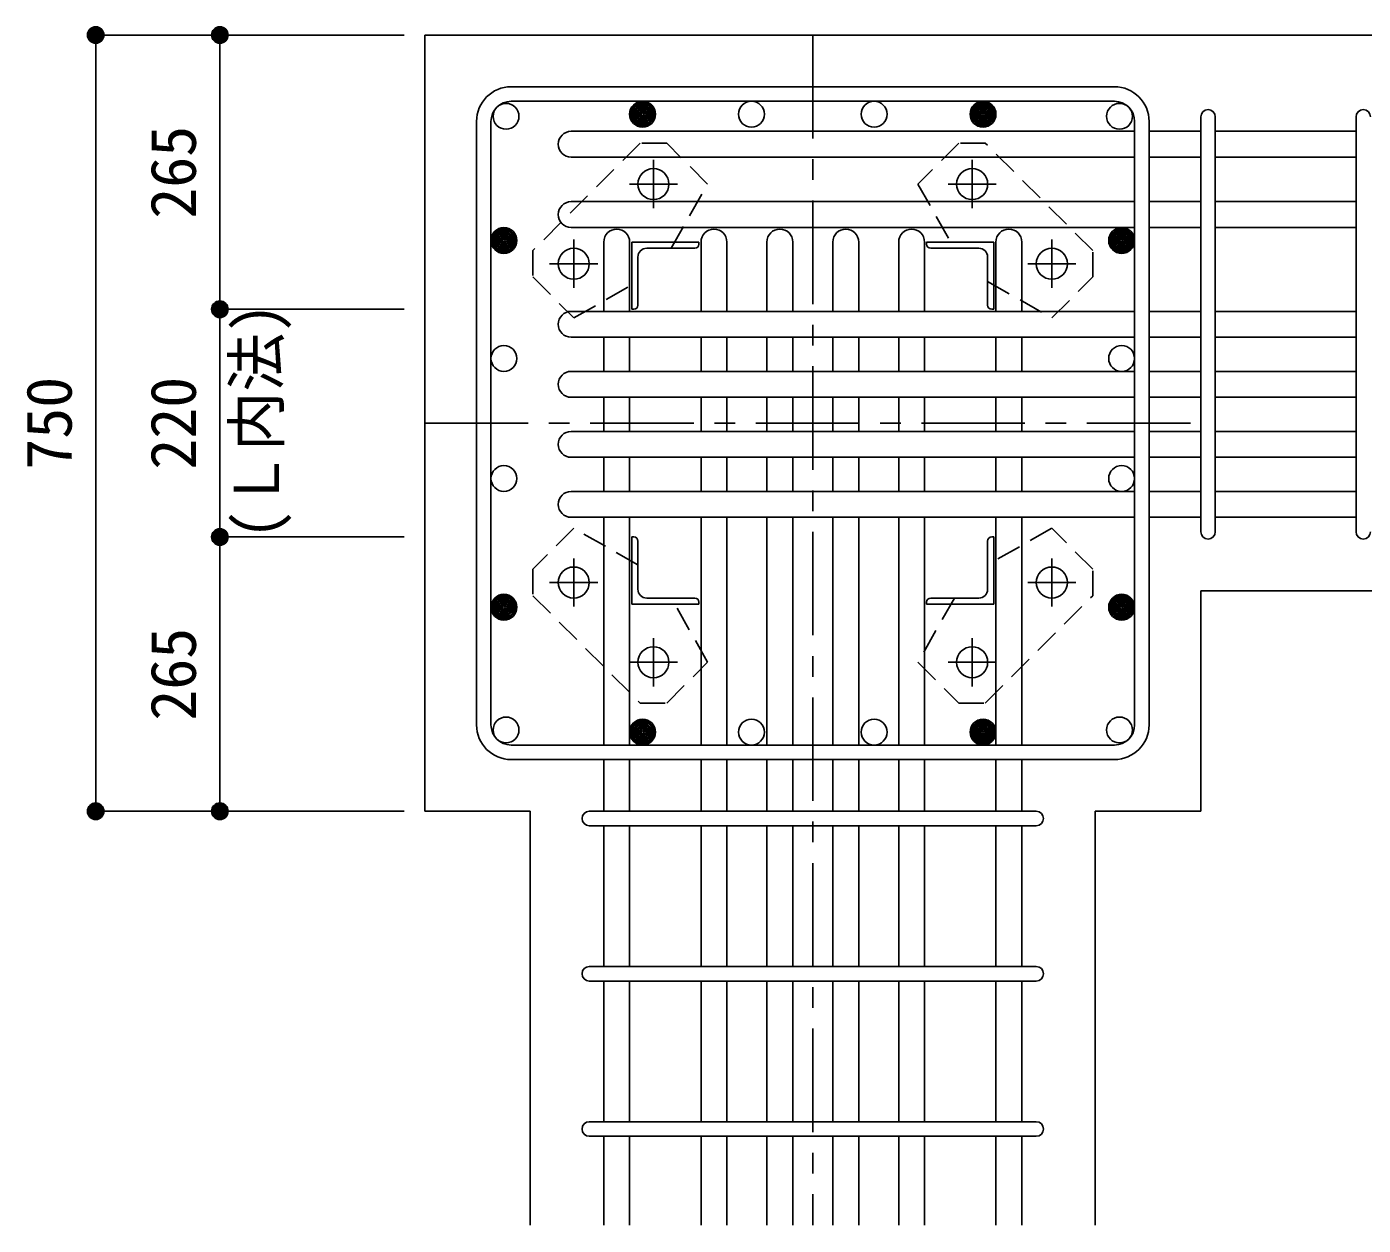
# Model space of a CAD drawing. Units: millimetres at full size, sheet at 1:20. Extents: x -3982 to 3969, y -2797 to 2801.
# Drawn here: x -391 to 900, y -1780 to -622 of the extents above; entities that cross this region are included whole.
import ezdxf
from ezdxf.enums import TextEntityAlignment as Align

# ---------------------------------------------------------------- set-up
doc = ezdxf.new("R2010")
doc.units = ezdxf.units.MM
doc.header["$LTSCALE"] = 20
doc.header["$PDMODE"] = 32
doc.header["$PDSIZE"] = 10
doc.linetypes.add('CHAIN1', pattern=[8, 5, -1, 1, -1])
doc.linetypes.add('DASHED1', pattern=[1.8, 1.2, -0.6])
for name, color, linetype in [('6-1_躯体線', 2, 'Continuous'), ('6-2_A.Bolt_', 4, 'Continuous'), ('6-3_柱型主筋', 4, 'Continuous'), ('6-4_フープ', 7, 'Continuous'), ('6-5_梁主筋', 7, 'Continuous'), ('6-6_S.T.P.', 7, 'Continuous'), ('6-9_プレート', 4, 'DASHED1'), ('6-D_寸法', 4, 'Continuous')]:
    doc.layers.add(name, color=color, linetype=linetype)
doc.styles.add('ＭＳ ゴシック', font='')
doc.styles.get('ＭＳ ゴシック').set_extended_font_data('MS Gothic')

msp = doc.modelspace()

# ---------------------------------------------------------------- linework, layer by layer
at = {"layer": '6-1_躯体線'}
for p, q in [((1143.29, -629.67), (-6.71, -629.67)), ((-6.71, -629.67), (-6.71, -1379.67)), ((743.29, -1166.67), (1143.29, -1166.67)), ((743.29, -1379.67), (743.29, -1166.67)), ((-6.71, -1379.67), (95.29, -1379.67)), ((95.29, -1379.67), (95.29, -1779.67))]:
    msp.add_line(p, q, dxfattribs=at)
msp.add_lwpolyline([(641.29, -1779.67), (641.29, -1379.67), (743.29, -1379.67)], dxfattribs=at)
at = {"layer": '6-2_A.Bolt_', "linetype": 'CHAIN1'}
for p, q in [((214.29, -796.87), (214.29, -750.37)), ((522.29, -796.87), (522.29, -750.37)), ((190.99, -773.67), (237.49, -773.67)), ((499.09, -773.67), (545.59, -773.67)), ((137.29, -873.87), (137.29, -827.37)), ((599.29, -873.87), (599.29, -827.37)), ((113.99, -850.67), (160.49, -850.67)), ((576.09, -850.67), (622.59, -850.67)), ((137.29, -1181.97), (137.29, -1135.47)), ((599.29, -1181.97), (599.29, -1135.47)), ((113.99, -1158.67), (160.49, -1158.67)), ((576.09, -1158.67), (622.59, -1158.67)), ((214.29, -1258.97), (214.29, -1212.47)), ((522.29, -1258.97), (522.29, -1212.47)), ((190.99, -1235.67), (237.49, -1235.67)), ((499.09, -1235.67), (545.59, -1235.67))]:
    msp.add_line(p, q, dxfattribs=at)
at = {"layer": '6-2_A.Bolt_'}
for p, q in [((193.29, -829.67), (258.29, -829.67)), ((193.29, -829.67), (193.29, -894.67)), ((207.79, -835.67), (254.29, -835.67)), ((258.29, -829.67), (258.29, -831.67)), ((543.29, -829.67), (478.29, -829.67)), ((478.29, -831.67), (478.29, -829.67)), ((528.79, -835.67), (482.29, -835.67)), ((543.29, -829.67), (543.29, -894.67)), ((199.29, -844.17), (199.29, -890.67)), ((537.29, -844.17), (537.29, -890.67)), ((195.29, -894.67), (193.29, -894.67)), ((543.29, -894.67), (541.29, -894.67)), ((193.29, -1114.67), (195.29, -1114.67)), ((193.29, -1179.67), (193.29, -1114.67)), ((199.29, -1165.17), (199.29, -1118.67)), ((537.29, -1165.17), (537.29, -1118.67)), ((541.29, -1114.67), (543.29, -1114.67)), ((543.29, -1179.67), (543.29, -1114.67)), ((207.79, -1173.67), (254.29, -1173.67)), ((528.79, -1173.67), (482.29, -1173.67)), ((193.29, -1179.67), (258.29, -1179.67)), ((258.29, -1177.67), (258.29, -1179.67)), ((478.29, -1179.67), (478.29, -1177.67)), ((543.29, -1179.67), (478.29, -1179.67))]:
    msp.add_line(p, q, dxfattribs=at)
at = {"layer": '6-2_A.Bolt_', "color": 3}
for centre in [(214.29, -773.67), (522.29, -773.67), (137.29, -850.67), (599.29, -850.67), (137.29, -1158.67), (599.29, -1158.67), (214.29, -1235.67), (522.29, -1235.67)]:
    msp.add_circle(centre, 15, dxfattribs=at)
at = {"layer": '6-2_A.Bolt_'}
for centre, radius, start, end in [((207.79, -844.17), 8.5, 90, 180), ((254.29, -831.67), 4, 270, 0), ((482.29, -831.67), 4, 180, 270), ((528.79, -844.17), 8.5, 0, 90), ((195.29, -890.67), 4, 270, 0), ((541.29, -890.67), 4, 180, 270), ((195.29, -1118.67), 4, 0, 90), ((541.29, -1118.67), 4, 90, 180), ((207.79, -1165.17), 8.5, 180, 270), ((254.29, -1177.67), 4, 0, 90), ((482.29, -1177.67), 4, 90, 180), ((528.79, -1165.17), 8.5, 270, 0)]:
    msp.add_arc(centre, radius, start, end, dxfattribs=at)
at = {"layer": '6-3_柱型主筋', "color": 3}
for centre in [(71.84, -708.22), (203.79, -706.17), (309, -706.17), (427.58, -706.17), (532.79, -706.17), (664.74, -708.22), (69.79, -828.17), (666.79, -828.17), (69.79, -942.17), (666.79, -942.17), (69.79, -1058.17), (666.79, -1058.17), (69.79, -1182.54), (666.79, -1182.54), (71.84, -1301.12), (203.79, -1303.17), (309, -1303.17), (427.58, -1303.17), (532.79, -1303.17), (664.74, -1301.12)]:
    msp.add_circle(centre, 12.5, dxfattribs=at)
at = {"layer": '6-3_柱型主筋'}
for centre, radius in [((203.79, -706.17), 12.5), ((203.79, -706.17), 11.25), ((203.79, -706.17), 10), ((203.79, -706.17), 8.75), ((532.79, -706.17), 12.5), ((532.79, -706.17), 11.25), ((532.79, -706.17), 10), ((532.79, -706.17), 8.75), ((203.79, -706.17), 7.5), ((203.79, -706.17), 6.25), ((203.79, -706.17), 5), ((203.79, -706.17), 3.75), ((203.79, -706.17), 2.5), ((203.79, -706.17), 1.25), ((532.79, -706.17), 7.5), ((532.79, -706.17), 6.25), ((532.79, -706.17), 5), ((532.79, -706.17), 3.75), ((532.79, -706.17), 2.5), ((532.79, -706.17), 1.25), ((69.79, -828.17), 12.5), ((69.79, -828.17), 11.25), ((69.79, -828.17), 10), ((69.79, -828.17), 8.75), ((69.79, -828.17), 7.5), ((69.79, -828.17), 6.25), ((69.79, -828.17), 5), ((69.79, -828.17), 3.75), ((69.79, -828.17), 2.5), ((666.79, -828.17), 12.5), ((666.79, -828.17), 11.25), ((666.79, -828.17), 10), ((666.79, -828.17), 8.75), ((666.79, -828.17), 7.5), ((666.79, -828.17), 6.25), ((666.79, -828.17), 5), ((666.79, -828.17), 3.75), ((666.79, -828.17), 2.5), ((69.79, -828.17), 1.25), ((666.79, -828.17), 1.25), ((69.79, -1182.54), 12.5), ((69.79, -1182.54), 11.25), ((69.79, -1182.54), 10), ((69.79, -1182.54), 8.75), ((69.79, -1182.54), 7.5), ((666.79, -1182.54), 12.5), ((666.79, -1182.54), 11.25), ((666.79, -1182.54), 10), ((666.79, -1182.54), 8.75), ((666.79, -1182.54), 7.5), ((69.79, -1182.54), 6.25), ((69.79, -1182.54), 5), ((69.79, -1182.54), 3.75), ((69.79, -1182.54), 2.5), ((69.79, -1182.54), 1.25), ((666.79, -1182.54), 6.25), ((666.79, -1182.54), 5), ((666.79, -1182.54), 3.75), ((666.79, -1182.54), 2.5), ((666.79, -1182.54), 1.25), ((203.79, -1303.17), 12.5), ((532.79, -1303.17), 12.5), ((203.79, -1303.17), 11.25), ((203.79, -1303.17), 10), ((203.79, -1303.17), 8.75), ((203.79, -1303.17), 7.5), ((203.79, -1303.17), 6.25), ((203.79, -1303.17), 5), ((203.79, -1303.17), 3.75), ((203.79, -1303.17), 2.5), ((203.79, -1303.17), 1.25), ((532.79, -1303.17), 11.25), ((532.79, -1303.17), 10), ((532.79, -1303.17), 8.75), ((532.79, -1303.17), 7.5), ((532.79, -1303.17), 6.25), ((532.79, -1303.17), 5), ((532.79, -1303.17), 3.75), ((532.79, -1303.17), 2.5), ((532.79, -1303.17), 1.25)]:
    msp.add_circle(centre, radius, dxfattribs=at)
at = {"layer": '6-4_フープ'}
for p, q in [((76.79, -679.67), (659.79, -679.67)), ((76.79, -693.67), (659.79, -693.67)), ((43.29, -1296.17), (43.29, -713.17)), ((57.29, -713.17), (57.29, -1296.17)), ((679.29, -1296.17), (679.29, -713.17)), ((693.29, -1296.17), (693.29, -713.17)), ((659.79, -1315.67), (76.79, -1315.67)), ((76.79, -1329.67), (659.79, -1329.67))]:
    msp.add_line(p, q, dxfattribs=at)
for centre, radius, start, end in [((76.79, -713.17), 33.5, 90, 180), ((659.79, -713.17), 33.5, 0, 90), ((76.79, -713.17), 19.5, 90, 180), ((659.79, -713.17), 19.5, 0, 90), ((76.79, -1296.17), 33.5, 180, 270), ((76.79, -1296.17), 19.5, 180, 270), ((659.79, -1296.17), 33.5, 270, 0), ((659.79, -1296.17), 19.5, 270, 0)]:
    msp.add_arc(centre, radius, start, end, dxfattribs=at)
at = {"layer": '6-5_梁主筋', "color": 4}
for p, q in [((-204.74, -629.67), (-26.71, -629.67)), ((-204.74, -1379.67), (-26.71, -1379.67))]:
    msp.add_line(p, q, dxfattribs=at)
at = {"layer": '6-5_梁主筋'}
for p, q in [((679.29, -722.72), (134.79, -722.72)), ((743.29, -722.72), (693.29, -722.72)), ((893.29, -722.72), (757.29, -722.72)), ((679.29, -747.72), (134.79, -747.72)), ((743.29, -747.72), (693.29, -747.72)), ((893.29, -747.72), (757.29, -747.72)), ((679.29, -790.67), (134.79, -790.67)), ((743.29, -790.67), (693.29, -790.67)), ((893.29, -790.67), (757.29, -790.67)), ((679.29, -815.67), (134.79, -815.67)), ((743.29, -815.67), (693.29, -815.67)), ((893.29, -815.67), (757.29, -815.67)), ((166.29, -896.67), (166.29, -829.67)), ((191.29, -896.67), (191.29, -829.67)), ((260.29, -896.67), (260.29, -829.67)), ((285.29, -896.67), (285.29, -829.67)), ((323.96, -896.67), (323.96, -829.67)), ((348.96, -896.67), (348.96, -829.67)), ((387.63, -896.67), (387.63, -829.67)), ((412.63, -896.67), (412.63, -829.67)), ((451.29, -896.67), (451.29, -829.67)), ((476.29, -896.67), (476.29, -829.67)), ((545.29, -896.67), (545.29, -829.67)), ((570.29, -896.67), (570.29, -829.67)), ((679.29, -896.67), (134.79, -896.67)), ((743.29, -896.67), (693.29, -896.67)), ((893.29, -896.67), (757.29, -896.67)), ((679.29, -921.67), (134.79, -921.67)), ((166.29, -954.67), (166.29, -921.67)), ((191.29, -954.67), (191.29, -921.67)), ((260.29, -954.67), (260.29, -921.67)), ((285.29, -954.67), (285.29, -921.67)), ((323.96, -954.67), (323.96, -921.67)), ((348.96, -954.67), (348.96, -921.67)), ((387.63, -954.67), (387.63, -921.67)), ((412.63, -954.67), (412.63, -921.67)), ((451.29, -954.67), (451.29, -921.67)), ((476.29, -954.67), (476.29, -921.67)), ((545.29, -954.67), (545.29, -921.67)), ((570.29, -954.67), (570.29, -921.67)), ((743.29, -921.67), (693.29, -921.67)), ((893.29, -921.67), (757.29, -921.67)), ((679.29, -954.67), (134.79, -954.67)), ((743.29, -954.67), (693.29, -954.67)), ((893.29, -954.67), (757.29, -954.67)), ((679.29, -979.67), (134.79, -979.67)), ((166.29, -1012.67), (166.29, -979.67)), ((191.29, -1012.67), (191.29, -979.67)), ((260.29, -1012.67), (260.29, -979.67)), ((285.29, -1012.67), (285.29, -979.67)), ((323.96, -1012.67), (323.96, -979.67)), ((348.96, -1012.67), (348.96, -979.67)), ((387.63, -1012.67), (387.63, -979.67)), ((412.63, -1012.67), (412.63, -979.67)), ((451.29, -1012.67), (451.29, -979.67)), ((476.29, -1012.67), (476.29, -979.67)), ((545.29, -1012.67), (545.29, -979.67)), ((570.29, -1012.67), (570.29, -979.67)), ((743.29, -979.67), (693.29, -979.67)), ((893.29, -979.67), (757.29, -979.67)), ((679.29, -1012.67), (134.79, -1012.67)), ((743.29, -1012.67), (693.29, -1012.67)), ((893.29, -1012.67), (757.29, -1012.67)), ((679.29, -1037.67), (134.79, -1037.67)), ((166.29, -1070.67), (166.29, -1037.67)), ((191.29, -1070.67), (191.29, -1037.67)), ((260.29, -1070.67), (260.29, -1037.67)), ((285.29, -1070.67), (285.29, -1037.67)), ((323.96, -1070.67), (323.96, -1037.67)), ((348.96, -1070.67), (348.96, -1037.67)), ((387.63, -1070.67), (387.63, -1037.67)), ((412.63, -1070.67), (412.63, -1037.67)), ((451.29, -1070.67), (451.29, -1037.67)), ((476.29, -1070.67), (476.29, -1037.67)), ((545.29, -1070.67), (545.29, -1037.67)), ((570.29, -1070.67), (570.29, -1037.67)), ((743.29, -1037.67), (693.29, -1037.67)), ((893.29, -1037.67), (757.29, -1037.67)), ((679.29, -1070.67), (134.79, -1070.67)), ((743.29, -1070.67), (693.29, -1070.67)), ((893.29, -1070.67), (757.29, -1070.67)), ((679.29, -1095.67), (134.79, -1095.67)), ((166.29, -1315.67), (166.29, -1095.67)), ((191.29, -1315.67), (191.29, -1095.67)), ((260.29, -1315.67), (260.29, -1095.67)), ((285.29, -1315.67), (285.29, -1095.67)), ((323.96, -1315.67), (323.96, -1095.67)), ((348.96, -1315.67), (348.96, -1095.67)), ((387.63, -1315.67), (387.63, -1095.67)), ((412.63, -1315.67), (412.63, -1095.67)), ((451.29, -1315.67), (451.29, -1095.67)), ((476.29, -1315.67), (476.29, -1095.67)), ((545.29, -1315.67), (545.29, -1095.67)), ((570.29, -1315.67), (570.29, -1095.67)), ((743.29, -1095.67), (693.29, -1095.67)), ((893.29, -1095.67), (757.29, -1095.67)), ((166.29, -1379.67), (166.29, -1329.67)), ((191.29, -1379.67), (191.29, -1329.67)), ((260.29, -1379.67), (260.29, -1329.67)), ((285.29, -1379.67), (285.29, -1329.67)), ((323.96, -1379.67), (323.96, -1329.67)), ((348.96, -1379.67), (348.96, -1329.67)), ((387.63, -1379.67), (387.63, -1329.67)), ((412.63, -1379.67), (412.63, -1329.67)), ((451.29, -1379.67), (451.29, -1329.67)), ((476.29, -1379.67), (476.29, -1329.67)), ((545.29, -1379.67), (545.29, -1329.67)), ((570.29, -1379.67), (570.29, -1329.67)), ((166.29, -1529.67), (166.29, -1393.67)), ((191.29, -1529.67), (191.29, -1393.67)), ((260.29, -1529.67), (260.29, -1393.67)), ((285.29, -1529.67), (285.29, -1393.67)), ((323.96, -1529.67), (323.96, -1393.67)), ((348.96, -1529.67), (348.96, -1393.67)), ((387.63, -1529.67), (387.63, -1393.67)), ((412.63, -1529.67), (412.63, -1393.67)), ((451.29, -1529.67), (451.29, -1393.67)), ((476.29, -1529.67), (476.29, -1393.67)), ((545.29, -1529.67), (545.29, -1393.67)), ((570.29, -1529.67), (570.29, -1393.67)), ((166.29, -1679.67), (166.29, -1543.67)), ((191.29, -1679.67), (191.29, -1543.67)), ((260.29, -1679.67), (260.29, -1543.67)), ((285.29, -1679.67), (285.29, -1543.67)), ((323.96, -1679.67), (323.96, -1543.67)), ((348.96, -1679.67), (348.96, -1543.67)), ((387.63, -1679.67), (387.63, -1543.67)), ((412.63, -1679.67), (412.63, -1543.67)), ((451.29, -1679.67), (451.29, -1543.67)), ((476.29, -1679.67), (476.29, -1543.67)), ((545.29, -1679.67), (545.29, -1543.67)), ((570.29, -1679.67), (570.29, -1543.67)), ((166.29, -1779.67), (166.29, -1693.67)), ((191.29, -1779.67), (191.29, -1693.67)), ((260.29, -1779.67), (260.29, -1693.67)), ((285.29, -1779.67), (285.29, -1693.67)), ((323.96, -1779.67), (323.96, -1693.67)), ((348.96, -1779.67), (348.96, -1693.67)), ((387.63, -1779.67), (387.63, -1693.67)), ((412.63, -1779.67), (412.63, -1693.67)), ((451.29, -1779.67), (451.29, -1693.67)), ((476.29, -1779.67), (476.29, -1693.67)), ((545.29, -1779.67), (545.29, -1693.67)), ((570.29, -1779.67), (570.29, -1693.67))]:
    msp.add_line(p, q, dxfattribs=at)
for centre, start, end in [((134.79, -735.22), 90, 270), ((134.79, -803.17), 90, 270), ((178.79, -829.67), 0, 180), ((272.79, -829.67), 0, 180), ((336.46, -829.67), 0, 180), ((400.13, -829.67), 0, 180), ((463.79, -829.67), 0, 180), ((557.79, -829.67), 0, 180), ((134.79, -909.17), 90, 270), ((134.79, -967.17), 90, 270), ((134.79, -1025.17), 90, 270), ((134.79, -1083.17), 90, 270)]:
    msp.add_arc(centre, 12.5, start, end, dxfattribs=at)
for p in [(-204.74, -629.67), (-204.74, -1379.67)]:
    msp.add_point(p, dxfattribs=at)
at = {"layer": '6-6_S.T.P.'}
for p, q in [((743.29, -1109.67), (743.29, -708.72)), ((757.29, -1109.67), (757.29, -708.72)), ((893.29, -1109.67), (893.29, -708.72)), ((152.29, -1379.67), (584.29, -1379.67)), ((152.29, -1393.67), (584.29, -1393.67)), ((152.29, -1529.67), (584.29, -1529.67)), ((152.29, -1543.67), (584.29, -1543.67)), ((152.29, -1679.67), (584.29, -1679.67)), ((152.29, -1693.67), (584.29, -1693.67))]:
    msp.add_line(p, q, dxfattribs=at)
for centre, start, end in [((750.29, -708.72), 0, 180), ((750.29, -708.72), 0, 180), ((750.29, -708.72), 0, 180), ((750.29, -708.72), 0, 180), ((900.29, -708.72), 0, 180), ((750.29, -1109.67), 180, 0), ((750.29, -1109.67), 180, 0), ((750.29, -1109.67), 180, 0), ((750.29, -1109.67), 180, 0), ((900.29, -1109.67), 180, 0), ((152.29, -1386.67), 90, 270), ((152.29, -1386.67), 90, 270), ((152.29, -1386.67), 90, 270), ((152.29, -1386.67), 90, 270), ((584.29, -1386.67), 270, 90), ((584.29, -1386.67), 270, 90), ((584.29, -1386.67), 270, 90), ((584.29, -1386.67), 270, 90), ((152.29, -1536.67), 90, 270), ((584.29, -1536.67), 270, 90), ((152.29, -1686.67), 90, 270), ((584.29, -1686.67), 270, 90)]:
    msp.add_arc(centre, 7, start, end, dxfattribs=at)
at = {"layer": '6-9_プレート'}
for points in [[(201.59, -734.07), (97.69, -837.97), (97.69, -863.47), (137.29, -903.07), (199.29, -867.87)], [(231.49, -835.67), (266.69, -773.67), (227.09, -734.07), (201.59, -734.07)], [(638.89, -837.97), (534.99, -734.07), (509.49, -734.07), (469.89, -773.67), (505.09, -835.67)], [(537.29, -867.87), (599.29, -903.07), (638.89, -863.47), (638.89, -837.97)], [(199.29, -1141.47), (137.29, -1106.27), (97.69, -1145.87), (97.69, -1171.37)], [(534.99, -1275.27), (638.89, -1171.37), (638.89, -1145.87), (599.29, -1106.27), (537.29, -1141.47)], [(97.69, -1171.37), (201.59, -1275.27), (227.09, -1275.27), (266.69, -1235.67), (231.49, -1173.67)], [(505.09, -1173.67), (469.89, -1235.67), (509.49, -1275.27), (534.99, -1275.27)]]:
    msp.add_lwpolyline(points, dxfattribs=at)
at = {"layer": '6-D_寸法'}
for p, q in [((-324.74, -629.67), (-204.74, -629.67)), ((-324.74, -629.67), (-324.74, -1379.67)), ((-204.74, -629.67), (-26.71, -629.67)), ((-204.74, -629.67), (-26.71, -629.67)), ((-204.74, -629.67), (-26.71, -629.67)), ((-204.74, -629.67), (-26.71, -629.67)), ((-204.74, -629.67), (-26.71, -629.67)), ((-204.74, -1114.67), (-204.74, -894.67)), ((-204.74, -894.67), (-26.71, -894.67)), ((-204.74, -1379.67), (-204.74, -1114.67)), ((-204.74, -1114.67), (-26.71, -1114.67)), ((-324.74, -1379.67), (-204.74, -1379.67)), ((-204.74, -1379.67), (-26.71, -1379.67)), ((-204.74, -1379.67), (-26.71, -1379.67)), ((-204.74, -1379.67), (-26.71, -1379.67)), ((-204.74, -1379.67), (-26.71, -1379.67)), ((-204.74, -1379.67), (-26.71, -1379.67)), ((-204.74, -1379.67), (-26.71, -1379.67))]:
    msp.add_line(p, q, dxfattribs=at)
at = {"layer": '6-D_寸法', "linetype": 'CHAIN1'}
for p, q in [((368.29, -629.67), (368.29, -1779.67)), ((-6.71, -1004.67), (743.29, -1004.67))]:
    msp.add_line(p, q, dxfattribs=at)
at = {"layer": '6-D_寸法'}
for points in [[(-204.74, -894.67), (-204.74, -629.67), (-26.71, -629.67)], [(-324.74, -1379.67), (-204.74, -1379.67), (-26.71, -1379.67)], [(-324.74, -1379.67), (-204.74, -1379.67), (-26.71, -1379.67)]]:
    msp.add_lwpolyline(points, dxfattribs=at)
for centre, radius in [((-324.74, -629.67), 8), ((-324.74, -629.67), 7.2), ((-324.74, -629.67), 6.4), ((-324.74, -629.67), 5.6), ((-324.74, -629.67), 4.8), ((-324.74, -629.67), 4), ((-324.74, -629.67), 3.2), ((-324.74, -629.67), 2.4), ((-324.74, -629.67), 1.6), ((-324.74, -629.67), 0.8), ((-204.74, -629.67), 8), ((-204.74, -629.67), 7.2), ((-204.74, -629.67), 6.4), ((-204.74, -629.67), 5.6), ((-204.74, -629.67), 4.8), ((-204.74, -629.67), 4), ((-204.74, -629.67), 3.2), ((-204.74, -629.67), 2.4), ((-204.74, -629.67), 1.6), ((-204.74, -629.67), 0.8), ((-204.74, -894.67), 8), ((-204.74, -894.67), 7.2), ((-204.74, -894.67), 6.4), ((-204.74, -894.67), 5.6), ((-204.74, -894.67), 4.8), ((-204.74, -894.67), 4), ((-204.74, -894.67), 3.2), ((-204.74, -894.67), 2.4), ((-204.74, -894.67), 1.6), ((-204.74, -894.67), 0.8), ((-204.74, -1114.67), 8), ((-204.74, -1114.67), 7.2), ((-204.74, -1114.67), 6.4), ((-204.74, -1114.67), 5.6), ((-204.74, -1114.67), 4.8), ((-204.74, -1114.67), 4), ((-204.74, -1114.67), 3.2), ((-204.74, -1114.67), 2.4), ((-204.74, -1114.67), 1.6), ((-204.74, -1114.67), 0.8), ((-324.74, -1379.67), 8), ((-324.74, -1379.67), 7.2), ((-324.74, -1379.67), 6.4), ((-324.74, -1379.67), 5.6), ((-324.74, -1379.67), 4.8), ((-324.74, -1379.67), 4), ((-324.74, -1379.67), 3.2), ((-324.74, -1379.67), 2.4), ((-324.74, -1379.67), 1.6), ((-324.74, -1379.67), 0.8), ((-204.74, -1379.67), 8), ((-204.74, -1379.67), 7.2), ((-204.74, -1379.67), 6.4), ((-204.74, -1379.67), 5.6), ((-204.74, -1379.67), 4.8), ((-204.74, -1379.67), 4), ((-204.74, -1379.67), 3.2), ((-204.74, -1379.67), 2.4), ((-204.74, -1379.67), 1.6), ((-204.74, -1379.67), 0.8)]:
    msp.add_circle(centre, radius, dxfattribs=at)
at = {"layer": '6-D_寸法', "color": 7}
for p in [(-324.74, -629.67), (-204.74, -629.67), (-204.74, -894.67), (-204.74, -1114.67), (-324.74, -1379.67), (-204.74, -1379.67)]:
    msp.add_point(p, dxfattribs=at)

# ---------------------------------------------------------------- texts
at = {"layer": '6-D_寸法', "style": 'ＭＳ ゴシック'}
for s, p in [('265', (-214.74, -807.17)), ('750', (-334.74, -1049.67)), ('220', (-214.74, -1049.67)), ('265', (-214.74, -1292.17))]:
    msp.add_text(s, height=43.99, rotation=90, dxfattribs=at).set_placement(p, align=Align.BOTTOM_LEFT)
at = {"layer": '6-D_寸法', "style": 'ＭＳ ゴシック', "width": 0.95}
msp.add_text('(Ｌ内法)', height=43.99, rotation=90, dxfattribs=at).set_placement((-134.25, -1116.77), align=Align.BOTTOM_LEFT)

doc.saveas('drawing.dxf')
